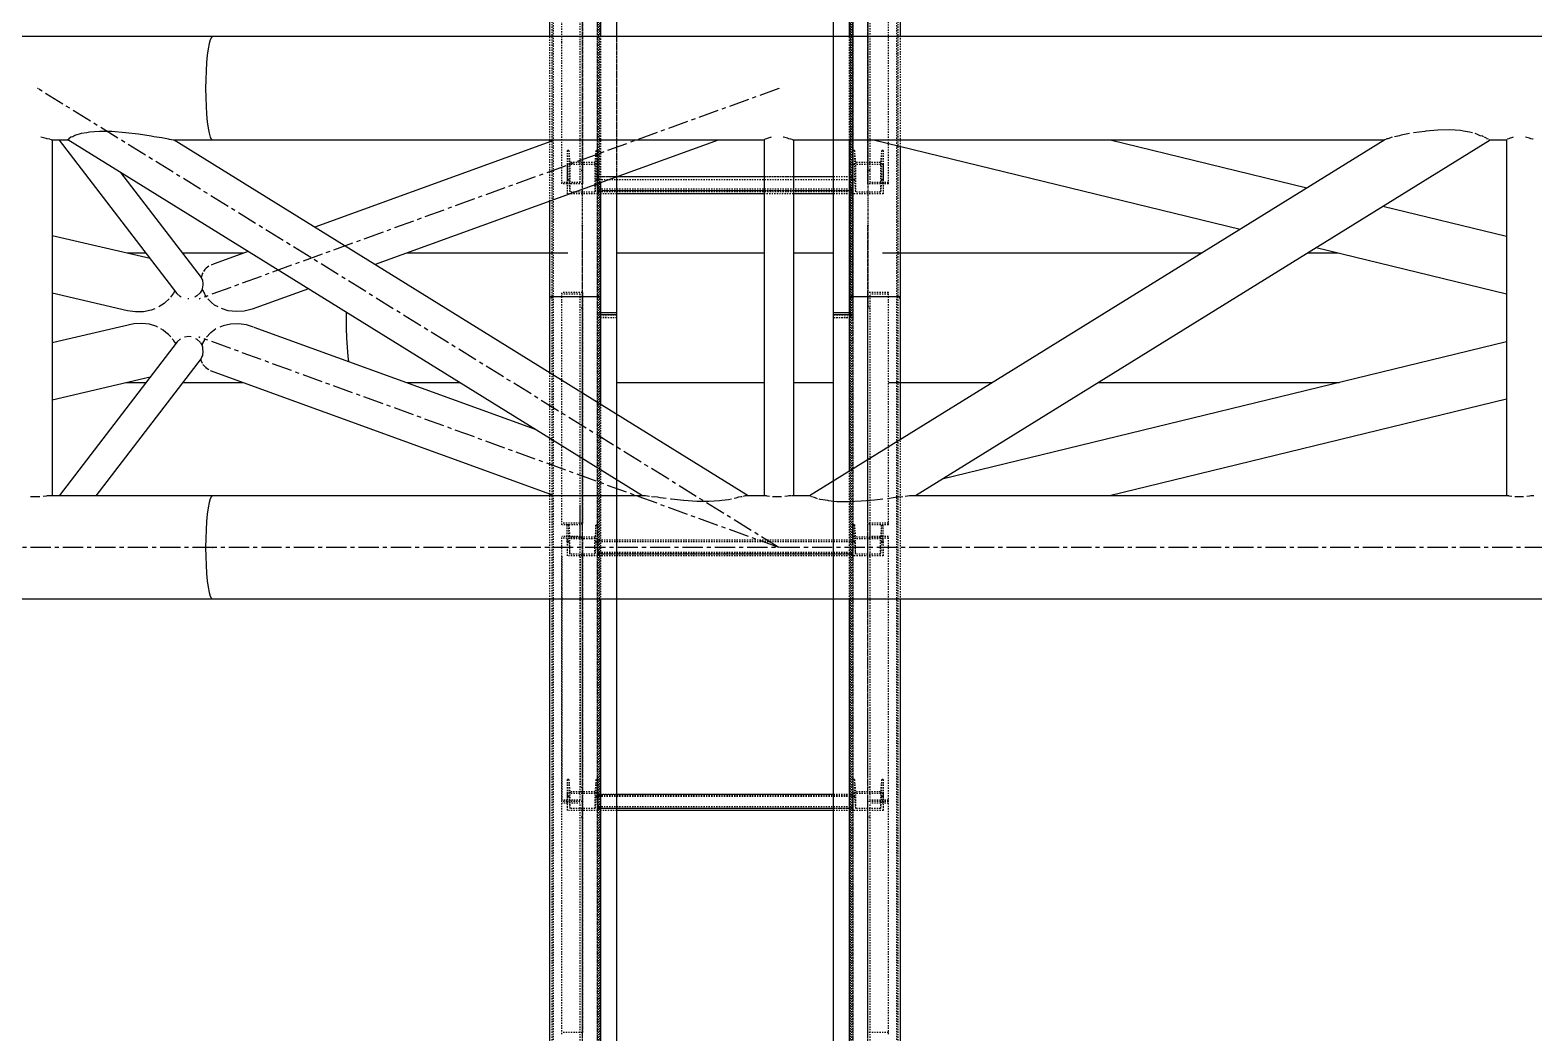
# Model space of a CAD drawing. Header units: millimetres. Extents: x 5143 to 30813, y 232 to 21408.
# Drawn here: x 10382 to 10972, y 13820 to 14213 of the extents above; entities that cross this region are included whole.
import ezdxf

# ---------------------------------------------------------------- set-up
doc = ezdxf.new("R2010")
doc.units = ezdxf.units.MM
doc.header["$LTSCALE"] = 0.25
for name, pattern in [('CENTER', [50.8, 31.75, -6.35, 6.35, -6.35]), ('XKITLINE00', [0]), ('XKITLINE02', [4, 2, -2]), ('XKITLINE03', [6, 3, -1, 1, -1])]:
    doc.linetypes.add(name, pattern=pattern)

msp = doc.modelspace()

# ---------------------------------------------------------------- linework, layer by layer
at = {"color": 1, "linetype": 'XKITLINE03'}
for p, q in [((10599, 14104.66), (10599, 15770.92)), ((10711, 14104.66), (10710.99, 15770.92)), ((10605, 14100.27), (10605, 15740.27)), ((10705, 15740.27), (10705, 14100.27)), ((10599.01, 14260.42), (10599.01, 14152.89)), ((10710.99, 14152.89), (10710.99, 14260.42)), ((10605.02, 14160.47), (10605.02, 14148.91)), ((10705, 14148.91), (10705, 14160.47)), ((10705, 14150.15), (10605.02, 14150.15)), ((10599, 12460.22), (10599, 14136.58)), ((10711, 12460.22), (10710.99, 14136.58)), ((10599.01, 14110.24), (10599.01, 14019.79)), ((10710.99, 14019.79), (10710.99, 14110.24)), ((10605, 12460.27), (10605, 14100.27)), ((10705, 14100.27), (10705, 12460.27)), ((10599.01, 14013.98), (10599.01, 13910.64)), ((10605.02, 14013.62), (10605.02, 14007.01)), ((10705, 14007.01), (10705, 14013.62)), ((10710.99, 13910.64), (10710.99, 14013.98)), ((10705, 14007.72), (10605.02, 14007.72)), ((10599.01, 13910.64), (10599.01, 13820.13)), ((10605.02, 13913.8), (10605.02, 13907.18)), ((10705, 13907.18), (10705, 13913.8)), ((10710.99, 13820.13), (10710.99, 13910.64)), ((10705, 13907.89), (10605.02, 13907.89))]:
    msp.add_line(p, q, dxfattribs=at)
at = {"color": 3, "linetype": 'XKITLINE02'}
for p, q in [((10587.15, 14108.01), (10587.15, 15752.41)), ((10587.68, 14108.55), (10587.68, 15753.25)), ((10604.92, 14108.55), (10604.92, 15753.25)), ((10605.45, 14108.01), (10605.45, 15752.41)), ((10704.55, 14108.01), (10704.54, 15752.41)), ((10705.08, 14108.55), (10705.07, 15753.25)), ((10722.31, 14108.55), (10722.31, 15753.25)), ((10722.85, 14108.01), (10722.84, 15752.41)), ((10605, 14100.27), (10605, 15742.34)), ((10605.85, 14100.42), (10605.85, 15742.2)), ((10612.5, 14102.25), (10612.5, 15742.25)), ((10704.15, 14100.42), (10704.15, 15742.2)), ((10705, 14100.27), (10705, 15742.34)), ((10606.3, 14153.32), (10606.3, 15706.31)), ((10723.69, 14167.42), (10723.69, 15692.58)), ((10697.5, 14102.34), (10697.5, 15676.38)), ((10704.15, 15668.71), (10704.15, 14100.42)), ((10705, 15669.24), (10705, 14100.27)), ((10598.21, 14208.24), (10598.21, 14265.63)), ((10599.01, 14186.75), (10599.01, 14265.63)), ((10710.99, 14152.89), (10710.99, 14265.63)), ((10711.79, 14153.41), (10711.79, 14265.63)), ((10591.01, 14208.24), (10591.01, 14260.94)), ((10718.99, 14152.89), (10718.99, 14260.94)), ((10586.3, 14169.97), (10586.3, 14210.57)), ((10606.3, 14153.32), (10606.3, 14210.57)), ((10612.5, 14155.57), (10612.5, 14210.57)), ((10697.5, 14169.97), (10697.5, 14210.57)), ((10703.69, 14169.97), (10703.69, 14210.57)), ((10723.69, 14167.42), (10723.69, 14210.57)), ((10591.01, 14152.89), (10591.01, 14208.24)), ((10598.21, 14153.41), (10598.21, 14208.24)), ((10599.01, 14152.89), (10599.01, 14208.24)), ((10586.3, 14146.06), (10586.3, 14169.33)), ((10593.7, 14165.94), (10593.02, 14165.94)), ((10593.02, 14165.94), (10593.02, 14160.47)), ((10593.02, 14165.94), (10593.02, 14154.38)), ((10593.7, 14165.94), (10594.08, 14161.17)), ((10593.7, 14165.94), (10593.7, 14154.38)), ((10604.34, 14165.94), (10603.95, 14161.17)), ((10605.02, 14165.94), (10604.34, 14165.94)), ((10604.34, 14165.94), (10604.34, 14154.38)), ((10605.02, 14165.94), (10605.02, 14160.47)), ((10605.02, 14165.94), (10605.02, 14154.38)), ((10705, 14154.38), (10705, 14165.94)), ((10705, 14165.94), (10705, 14160.47)), ((10705.68, 14165.94), (10705, 14165.94)), ((10705.68, 14165.94), (10705.68, 14154.38)), ((10705.68, 14165.94), (10706.06, 14161.17)), ((10716.32, 14165.94), (10715.93, 14161.17)), ((10716.32, 14165.94), (10716.32, 14154.38)), ((10717, 14165.94), (10716.32, 14165.94)), ((10717, 14165.94), (10717, 14154.38)), ((10717, 14165.94), (10717, 14160.47)), ((10605.02, 14160.47), (10593.02, 14160.47)), ((10593.02, 14160.47), (10593.02, 14148.91)), ((10603.95, 14161.17), (10594.08, 14161.17)), ((10594.08, 14161.17), (10594.08, 14149.61)), ((10599.01, 14158.09), (10598.21, 14158.09)), ((10603.95, 14161.17), (10603.95, 14149.61)), ((10605.02, 14148.91), (10605.02, 14160.47)), ((10705, 14148.91), (10705, 14160.47)), ((10717, 14160.47), (10705, 14160.47)), ((10706.06, 14161.17), (10706.06, 14149.61)), ((10715.93, 14161.17), (10706.06, 14161.17)), ((10711.79, 14158.09), (10710.99, 14158.09)), ((10715.93, 14161.17), (10715.93, 14149.61)), ((10717, 14160.47), (10717, 14148.91)), ((10598.21, 14153.41), (10591.01, 14153.41)), ((10599.01, 14152.89), (10591.01, 14152.89)), ((10593.7, 14154.38), (10593.02, 14154.38)), ((10593.02, 14154.38), (10593.02, 14148.91)), ((10593.7, 14154.38), (10594.08, 14149.61)), ((10604.34, 14154.38), (10603.95, 14149.61)), ((10605.02, 14154.38), (10604.34, 14154.38)), ((10605.02, 14148.91), (10605.02, 14155.62)), ((10612.65, 14155.62), (10605.02, 14155.62)), ((10705, 14155.55), (10605.02, 14155.55)), ((10705, 14154.45), (10605.02, 14154.45)), ((10605.02, 14154.38), (10605.02, 14148.91)), ((10705, 14154.38), (10605.02, 14154.38)), ((10705, 14150.74), (10605.02, 14150.74)), ((10681.74, 14155.62), (10670.34, 14155.62)), ((10705, 14155.62), (10697.5, 14155.62)), ((10705, 14148.91), (10705, 14155.62)), ((10705, 14154.38), (10705, 14148.91)), ((10705.68, 14154.38), (10705, 14154.38)), ((10705.68, 14154.38), (10706.06, 14149.61)), ((10718.99, 14152.89), (10710.99, 14152.89)), ((10718.99, 14153.41), (10711.79, 14153.41)), ((10716.32, 14154.38), (10715.93, 14149.61)), ((10717, 14154.38), (10716.32, 14154.38)), ((10717, 14154.38), (10717, 14148.91)), ((10605.02, 14148.91), (10593.02, 14148.91)), ((10603.95, 14149.61), (10594.08, 14149.61)), ((10612.5, 14150.15), (10605.02, 14150.15)), ((10705, 14149.72), (10605.02, 14149.72)), ((10612.5, 14148.91), (10605.02, 14148.91)), ((10681.74, 14150.15), (10670.34, 14150.15)), ((10681.74, 14148.91), (10670.34, 14148.91)), ((10705, 14150.15), (10697.5, 14150.15)), ((10705, 14148.91), (10697.5, 14148.91)), ((10717, 14148.91), (10705, 14148.91)), ((10715.93, 14149.61), (10706.06, 14149.61)), ((10591.01, 14108.62), (10591.01, 14110.24)), ((10599.01, 14110.24), (10591.01, 14110.24)), ((10598.21, 14109.62), (10591.01, 14109.62)), ((10598.21, 14017.22), (10598.21, 14109.62)), ((10599.01, 14013.65), (10599.01, 14110.24)), ((10710.99, 14013.65), (10710.99, 14110.24)), ((10718.99, 14110.24), (10710.99, 14110.24)), ((10711.79, 14013.65), (10711.79, 14109.62)), ((10718.99, 14109.62), (10711.79, 14109.62)), ((10718.99, 14019.18), (10718.99, 14110.24)), ((10586.3, 14108.01), (10586.3, 14108.62)), ((10587.15, 14108.01), (10586.3, 14108.01)), ((10587.15, 14108.01), (10586.3, 14108.01)), ((10587.68, 14108.55), (10587.15, 14108.01)), ((10587.68, 14108.55), (10587.15, 14108.01)), ((10587.15, 12464.01), (10587.15, 14108.01)), ((10587.68, 12464.27), (10587.68, 14108.55)), ((10604.92, 14108.55), (10587.68, 14108.55)), ((10604.92, 14108.55), (10587.68, 14108.55)), ((10591.01, 14019.18), (10591.01, 14108.62)), ((10599.01, 14104.09), (10598.21, 14104.09)), ((10604.92, 12464.27), (10604.92, 14108.55)), ((10604.92, 14108.55), (10605.45, 14108.01)), ((10604.92, 14108.55), (10605.45, 14108.01)), ((10605.45, 12464.01), (10605.45, 14108.01)), ((10606.3, 14108.01), (10605.45, 14108.01)), ((10606.3, 14108.01), (10605.45, 14108.01)), ((10606.3, 14108.01), (10606.3, 14108.62)), ((10704.54, 14108.01), (10703.69, 14108.01)), ((10703.7, 14108.01), (10703.7, 14108.62)), ((10704.55, 14108.01), (10703.7, 14108.01)), ((10705.07, 14108.55), (10704.54, 14108.01)), ((10704.55, 12464.01), (10704.54, 14108.01)), ((10705.08, 14108.55), (10704.55, 14108.01)), ((10705.08, 12464.27), (10705.07, 14108.55)), ((10722.31, 14108.55), (10705.07, 14108.55)), ((10722.31, 14108.55), (10705.08, 14108.55)), ((10711.79, 14104.09), (10710.99, 14104.09)), ((10722.31, 12464.27), (10722.31, 14108.55)), ((10722.31, 14108.55), (10722.84, 14108.01)), ((10722.31, 14108.55), (10722.85, 14108.01)), ((10722.85, 12464.01), (10722.84, 14108.01)), ((10723.69, 14108.01), (10722.84, 14108.01)), ((10723.7, 14108.01), (10722.85, 14108.01)), ((10723.7, 14108.01), (10723.7, 14108.62)), ((10606.3, 14102.34), (10605, 14102.34)), ((10605, 12460.27), (10605, 14101.46)), ((10606.3, 14101.46), (10605, 14101.46)), ((10612.5, 14100.27), (10605, 14100.27)), ((10612.5, 14100.27), (10605, 14100.27)), ((10606.3, 14102.2), (10605.85, 14102.2)), ((10612.5, 14101.41), (10605.85, 14101.37)), ((10605.85, 12460.36), (10605.85, 14101.37)), ((10612.5, 14100.36), (10605.85, 14100.42)), ((10612.5, 14100.32), (10605.85, 14100.36)), ((10612.5, 14102.25), (10612.5, 14102.34)), ((10612.5, 14100.27), (10612.5, 14101.46)), ((10612.5, 12461.41), (10612.5, 14101.41)), ((10612.5, 14100.36), (10612.5, 14100.27)), ((10697.5, 14102.25), (10697.5, 14102.34)), ((10697.5, 14101.46), (10697.5, 14101.41)), ((10697.5, 14100.27), (10697.5, 14101.46)), ((10704.15, 14101.37), (10697.5, 14101.41)), ((10704.15, 14100.42), (10697.5, 14100.36)), ((10704.15, 14100.36), (10697.5, 14100.32)), ((10697.5, 14100.32), (10697.5, 14100.27)), ((10705, 14100.27), (10697.5, 14100.27)), ((10705, 14100.27), (10697.5, 14100.27)), ((10705, 14102.34), (10703.69, 14102.34)), ((10704.15, 14102.2), (10703.69, 14102.2)), ((10705, 14101.46), (10703.69, 14101.46)), ((10704.15, 14101.37), (10704.15, 14100.36)), ((10704.15, 12460.36), (10704.15, 14101.37)), ((10705, 14101.46), (10705, 14100.27)), ((10705, 12460.27), (10705, 14101.46)), ((10586.3, 14031.23), (10586.3, 14078.7)), ((10606.3, 12512.75), (10606.3, 14066.32)), ((10612.5, 13989.97), (10612.5, 14062.48)), ((10723.69, 12527.64), (10723.69, 14052.58)), ((10703.69, 13989.97), (10703.69, 14040.21)), ((10697.5, 12461.41), (10697.5, 14036.38)), ((10697.5, 13989.97), (10697.5, 14036.38)), ((10586.3, 13989.97), (10586.3, 14030.57)), ((10598.21, 14013.65), (10598.21, 14026.83)), ((10599.01, 14019.79), (10591.01, 14019.79)), ((10598.21, 14019.18), (10591.01, 14019.18)), ((10593.7, 14019.11), (10593.02, 14019.11)), ((10593.02, 14013.59), (10593.02, 14019.11)), ((10593.02, 14012.5), (10593.02, 14019.11)), ((10593.7, 14019.11), (10594.08, 14014.32)), ((10593.7, 14012.5), (10593.7, 14019.11)), ((10599.01, 14019.45), (10598.21, 14019.45)), ((10598.21, 13911.19), (10598.21, 14019.45)), ((10599.01, 14006.75), (10599.01, 14019.45)), ((10604.34, 14019.11), (10603.95, 14014.32)), ((10605.02, 14019.11), (10604.34, 14019.11)), ((10604.34, 14012.5), (10604.34, 14019.11)), ((10605.02, 14013.59), (10605.02, 14019.11)), ((10605.02, 14012.5), (10605.02, 14019.11)), ((10705, 14012.5), (10705, 14019.11)), ((10705, 14013.62), (10705, 14019.11)), ((10705.68, 14019.11), (10705, 14019.11)), ((10705.68, 14012.5), (10705.68, 14019.11)), ((10705.68, 14019.11), (10706.06, 14014.32)), ((10718.99, 14019.79), (10710.99, 14019.79)), ((10710.99, 13910.64), (10710.99, 14019.45)), ((10711.79, 14019.45), (10710.99, 14019.45)), ((10711.79, 13911.19), (10711.79, 14019.45)), ((10718.99, 14019.18), (10711.79, 14019.18)), ((10716.32, 14019.11), (10715.93, 14014.32)), ((10716.32, 14012.5), (10716.32, 14019.11)), ((10717, 14019.11), (10716.32, 14019.11)), ((10717, 14012.5), (10717, 14019.11)), ((10717, 14013.62), (10717, 14019.11)), ((10598.21, 14014.53), (10591.01, 14014.53)), ((10591.01, 13910.64), (10591.01, 14014.53)), ((10599.01, 14013.98), (10591.01, 14013.98)), ((10605.02, 14013.62), (10593.02, 14013.62)), ((10593.02, 14013.59), (10593.02, 14007.01)), ((10593.7, 14012.5), (10593.02, 14012.5)), ((10593.02, 14012.5), (10593.02, 14007.01)), ((10593.7, 14012.5), (10594.08, 14007.71)), ((10603.95, 14014.32), (10594.08, 14014.32)), ((10594.08, 14007.71), (10594.08, 14014.32)), ((10599.01, 14013.65), (10598.21, 14013.65)), ((10603.95, 14007.71), (10603.95, 14014.32)), ((10604.34, 14012.5), (10603.95, 14007.71)), ((10605.02, 14012.5), (10604.34, 14012.5)), ((10605.02, 14013.59), (10605.02, 14007.01)), ((10605.02, 14007.01), (10605.02, 14013.21)), ((10705, 14013.21), (10605.02, 14013.21)), ((10705, 14013.17), (10605.02, 14013.17)), ((10705, 14012.54), (10605.02, 14012.54)), ((10705, 14012.5), (10605.02, 14012.5)), ((10605.02, 14012.5), (10605.02, 14007.01)), ((10705, 14007.01), (10705, 14013.62)), ((10717, 14013.62), (10705, 14013.62)), ((10705, 14007.01), (10705, 14013.21)), ((10705, 14012.5), (10705, 14007.01)), ((10705.68, 14012.5), (10705, 14012.5)), ((10705.68, 14012.5), (10706.06, 14007.71)), ((10706.06, 14007.71), (10706.06, 14014.32)), ((10715.93, 14014.32), (10706.06, 14014.32)), ((10718.99, 14013.98), (10710.99, 14013.98)), ((10711.79, 14013.65), (10710.99, 14013.65)), ((10718.99, 14014.53), (10711.79, 14014.53)), ((10715.93, 14007.71), (10715.93, 14014.32)), ((10716.32, 14012.5), (10715.93, 14007.71)), ((10717, 14012.5), (10716.32, 14012.5)), ((10717, 14007.01), (10717, 14013.62)), ((10717, 14012.5), (10717, 14007.01)), ((10718.99, 13910.64), (10718.99, 14014.53)), ((10591.01, 14006.75), (10591.01, 13911.19)), ((10605.02, 14007.01), (10593.02, 14007.01)), ((10603.95, 14007.71), (10594.08, 14007.71)), ((10598.21, 14006.75), (10598.21, 13916.11)), ((10599.01, 13910.64), (10599.01, 14006.75)), ((10705, 14008.36), (10605.02, 14008.36)), ((10705, 14007.77), (10605.02, 14007.77)), ((10705, 14007.72), (10605.02, 14007.72)), ((10705, 14007.01), (10605.02, 14007.01)), ((10717, 14007.01), (10705, 14007.01)), ((10715.93, 14007.71), (10706.06, 14007.71)), ((10593.7, 13919.29), (10593.02, 13919.29)), ((10593.02, 13919.29), (10593.02, 13913.8)), ((10593.02, 13919.29), (10593.02, 13912.68)), ((10593.7, 13919.29), (10594.08, 13914.49)), ((10593.7, 13919.29), (10593.7, 13912.68)), ((10599.01, 13916.11), (10598.21, 13916.11)), ((10604.34, 13919.29), (10603.95, 13914.49)), ((10605.02, 13919.29), (10604.34, 13919.29)), ((10604.34, 13919.29), (10604.34, 13912.68)), ((10605.02, 13919.29), (10605.02, 13913.8)), ((10605.02, 13919.29), (10605.02, 13912.68)), ((10705, 13919.29), (10705, 13912.68)), ((10705, 13919.29), (10705, 13913.8)), ((10705.68, 13919.29), (10705, 13919.29)), ((10705.68, 13919.29), (10705.68, 13912.68)), ((10705.68, 13919.29), (10706.06, 13914.49)), ((10711.79, 13916.11), (10710.99, 13916.11)), ((10716.32, 13919.29), (10715.93, 13914.49)), ((10716.32, 13919.29), (10716.32, 13912.68)), ((10717, 13919.29), (10716.32, 13919.29)), ((10717, 13919.29), (10717, 13912.68)), ((10717, 13919.29), (10717, 13913.8)), ((10598.21, 13911.19), (10591.01, 13911.19)), ((10591.01, 13819.52), (10591.01, 13910.64)), ((10599.01, 13910.64), (10591.01, 13910.64)), ((10599.01, 13910.64), (10591.01, 13910.64)), ((10598.21, 13910.02), (10591.01, 13910.02)), ((10605.02, 13913.8), (10593.02, 13913.8)), ((10593.02, 13913.8), (10593.02, 13907.18)), ((10593.7, 13912.68), (10593.02, 13912.68)), ((10593.02, 13912.68), (10593.02, 13907.18)), ((10593.7, 13912.68), (10594.08, 13907.88)), ((10603.95, 13914.49), (10594.08, 13914.49)), ((10594.08, 13914.49), (10594.08, 13907.88)), ((10598.21, 13814), (10598.21, 13910.02)), ((10599.01, 13814), (10599.01, 13910.64)), ((10603.95, 13914.49), (10603.95, 13907.88)), ((10604.34, 13912.68), (10603.95, 13907.88)), ((10605.02, 13912.68), (10604.34, 13912.68)), ((10605.02, 13913.8), (10605.02, 13907.18)), ((10605.02, 13907.18), (10605.02, 13913.38)), ((10612.5, 13913.38), (10605.02, 13913.38)), ((10705, 13913.34), (10605.02, 13913.34)), ((10705, 13912.72), (10605.02, 13912.72)), ((10605.02, 13912.68), (10605.02, 13907.18)), ((10705, 13912.68), (10605.02, 13912.68)), ((10705, 13913.38), (10697.5, 13913.38)), ((10705, 13913.8), (10705, 13907.18)), ((10717, 13913.8), (10705, 13913.8)), ((10705, 13907.18), (10705, 13913.38)), ((10705, 13912.68), (10705, 13907.18)), ((10705.68, 13912.68), (10705, 13912.68)), ((10705.68, 13912.68), (10706.06, 13907.88)), ((10706.06, 13914.49), (10706.06, 13907.88)), ((10715.93, 13914.49), (10706.06, 13914.49)), ((10710.99, 13814), (10710.99, 13910.64)), ((10718.99, 13910.64), (10710.99, 13910.64)), ((10718.99, 13910.64), (10710.99, 13910.64)), ((10718.99, 13911.19), (10711.79, 13911.19)), ((10711.79, 13814), (10711.79, 13910.02)), ((10718.99, 13910.02), (10711.79, 13910.02)), ((10715.93, 13914.49), (10715.93, 13907.88)), ((10716.32, 13912.68), (10715.93, 13907.88)), ((10717, 13912.68), (10716.32, 13912.68)), ((10717, 13913.8), (10717, 13907.18)), ((10717, 13912.68), (10717, 13907.18)), ((10718.99, 13819.52), (10718.99, 13910.64)), ((10605.02, 13907.18), (10593.02, 13907.18)), ((10603.95, 13907.88), (10594.08, 13907.88)), ((10599.01, 13904.5), (10598.21, 13904.5)), ((10705, 13908.53), (10605.02, 13908.53)), ((10705, 13907.95), (10605.02, 13907.95)), ((10612.5, 13907.89), (10605.02, 13907.89)), ((10612.5, 13907.18), (10605.02, 13907.18)), ((10705, 13907.89), (10697.5, 13907.89)), ((10705, 13907.18), (10697.5, 13907.18)), ((10717, 13907.18), (10705, 13907.18)), ((10715.93, 13907.88), (10706.06, 13907.88)), ((10711.79, 13904.5), (10710.99, 13904.5)), ((10599.01, 13820.13), (10591.01, 13820.13)), ((10718.99, 13820.13), (10710.99, 13820.13))]:
    msp.add_line(p, q, dxfattribs=at)
at = {"color": 7, "linetype": 'XKITLINE00'}
for p, q in [((10723.69, 14210.57), (10723.69, 14699.66)), ((10703.69, 14210.57), (10703.69, 14682.91)), ((10697.5, 14210.57), (10697.5, 14677.72)), ((10612.5, 14210.57), (10612.5, 14606.55)), ((10606.3, 14210.57), (10606.3, 14601.36)), ((10586.3, 14210.57), (10586.3, 14584.62)), ((10586.3, 14169.33), (10586.3, 14169.97)), ((10697.5, 14102.34), (10697.5, 14169.97)), ((10703.7, 14108.62), (10703.69, 14169.97)), ((10723.7, 14108.62), (10723.69, 14167.42)), ((10606.3, 14108.62), (10606.3, 14153.32)), ((10612.5, 14102.34), (10612.5, 14155.57)), ((10670.34, 14155.62), (10612.65, 14155.62)), ((10697.5, 14155.62), (10681.74, 14155.62)), ((10586.3, 14108.62), (10586.3, 14146.06)), ((10670.34, 14150.15), (10612.5, 14150.15)), ((10670.34, 14148.91), (10612.5, 14148.91)), ((10697.5, 14150.15), (10681.74, 14150.15)), ((10697.5, 14148.91), (10681.74, 14148.91)), ((10586.3, 14078.7), (10586.3, 14108.62)), ((10606.3, 14108.62), (10586.3, 14108.62)), ((10606.3, 14108.62), (10586.3, 14108.62)), ((10606.3, 14066.32), (10606.3, 14108.62)), ((10703.69, 14040.21), (10703.69, 14108.62)), ((10723.69, 14108.62), (10703.69, 14108.62)), ((10723.7, 14108.62), (10703.7, 14108.62)), ((10723.69, 14052.58), (10723.69, 14108.62)), ((10612.5, 14102.34), (10606.3, 14102.34)), ((10612.5, 14102.25), (10606.3, 14102.2)), ((10612.5, 14101.46), (10606.3, 14101.46)), ((10612.5, 14102.34), (10612.5, 14102.25)), ((10612.5, 14101.46), (10612.5, 14102.25)), ((10612.5, 14062.48), (10612.5, 14101.46)), ((10697.5, 14101.46), (10697.5, 14102.34)), ((10703.69, 14102.34), (10697.5, 14102.34)), ((10703.69, 14102.2), (10697.5, 14102.25)), ((10703.69, 14101.46), (10697.5, 14101.46)), ((10697.5, 14036.38), (10697.5, 14101.46)), ((10586.3, 14030.57), (10586.3, 14031.23)), ((10586.3, 13615.93), (10586.3, 13989.97)), ((10606.3, 13599.18), (10606.3, 13989.97)), ((10612.5, 13594), (10612.5, 13989.97)), ((10697.5, 13522.82), (10697.5, 13989.97)), ((10703.69, 13517.63), (10703.69, 13989.97)), ((10723.69, 13500.89), (10723.69, 13989.97)), ((10697.5, 13913.38), (10612.5, 13913.38)), ((10697.5, 13907.89), (10612.5, 13907.89)), ((10697.5, 13907.18), (10612.5, 13907.18))]:
    msp.add_line(p, q, dxfattribs=at)
at = {"color": 8, "linetype": 'XKITLINE00'}
for p, q in [((10454.1, 14210.57), (10137.23, 14210.57)), ((10453.61, 14210.27), (10453.14, 14209.35)), ((10453.61, 14210.27), (10453.14, 14209.35)), ((10454.1, 14210.57), (10453.61, 14210.27)), ((10454.1, 14210.57), (10453.61, 14210.27)), ((11718.96, 14210.57), (10454.1, 14210.57)), ((10452.3, 14205.83), (10451.95, 14203.32)), ((10452.7, 14207.86), (10452.3, 14205.83)), ((10453.14, 14209.35), (10452.7, 14207.86)), ((10453.14, 14209.35), (10452.7, 14207.86)), ((10451.67, 14200.42), (10451.47, 14197.22)), ((10451.95, 14203.32), (10451.67, 14200.42)), ((10451.34, 14193.8), (10451.3, 14190.27)), ((10451.47, 14197.22), (10451.34, 14193.8)), ((10451.3, 14190.27), (10451.34, 14186.75)), ((10451.34, 14186.75), (10451.47, 14183.33)), ((10451.47, 14183.33), (10451.67, 14180.12)), ((10451.67, 14180.12), (10451.95, 14177.23)), ((10451.95, 14177.23), (10452.3, 14174.72)), ((10452.3, 14174.72), (10452.7, 14172.69)), ((10387.23, 14171.05), (10386.76, 14171.11)), ((10388.82, 14170.69), (10387.23, 14171.05)), ((10389.17, 14170.55), (10388.82, 14170.69)), ((10390.08, 14170.38), (10389.17, 14170.55)), ((10390.17, 14170.35), (10390.08, 14170.38)), ((10390.89, 14170.1), (10390.45, 14170.25)), ((10390.89, 14170.1), (10391.01, 14169.98)), ((10391.17, 14169.99), (10391.01, 14169.98)), ((10391.17, 14169.99), (10391.14, 14170)), ((10391.17, 14169.99), (10391.17, 14030.57)), ((10397.52, 14169.97), (10391.17, 14169.97)), ((10393.87, 14169.97), (10440.04, 14109.81)), ((10397.66, 14170.32), (10397.29, 14170.12)), ((10622.55, 14030.57), (10397.29, 14170.12)), ((10398.49, 14171.1), (10397.61, 14170.48)), ((10397.61, 14170.48), (10397.66, 14170.32)), ((10399.24, 14171.31), (10398.49, 14171.1)), ((10400.06, 14171.86), (10399.24, 14171.31)), ((10402.47, 14172.57), (10400.06, 14171.86)), ((10404.74, 14172.88), (10402.47, 14172.57)), ((10405.73, 14173.11), (10404.74, 14172.88)), ((10409.73, 14173.42), (10405.73, 14173.11)), ((10414.51, 14173.34), (10409.73, 14173.42)), ((10419.83, 14172.88), (10414.51, 14173.34)), ((10425.01, 14172.3), (10419.83, 14172.88)), ((10430.01, 14171.52), (10425.01, 14172.3)), ((10430.98, 14171.31), (10430.01, 14171.52)), ((10434.08, 14170.86), (10430.98, 14171.31)), ((10436.73, 14170.32), (10434.08, 14170.86)), ((10437.17, 14170.27), (10436.73, 14170.32)), ((10438.77, 14170.01), (10437.17, 14170.27)), ((10438.94, 14169.93), (10438.77, 14170.01)), ((10454.1, 14169.97), (10438.84, 14169.97)), ((10438.91, 14169.97), (10438.94, 14169.93)), ((10664, 14030.57), (10438.97, 14169.97)), ((10452.7, 14172.69), (10453.14, 14171.2)), ((10452.7, 14172.69), (10453.14, 14171.2)), ((10453.14, 14171.2), (10453.61, 14170.28)), ((10453.14, 14171.2), (10453.61, 14170.28)), ((10454.1, 14169.97), (10453.61, 14170.28)), ((10454.1, 14169.97), (10453.61, 14170.28)), ((10670.34, 14169.97), (10454.1, 14169.97)), ((10588.06, 14169.97), (10494.06, 14135.85)), ((10652.19, 14169.97), (10517.75, 14121.17)), ((10670.49, 14170.25), (10670.34, 14170.11)), ((10670.34, 14170.11), (10670.34, 14030.57)), ((10670.62, 14170.39), (10670.59, 14170.35)), ((10671.2, 14170.56), (10670.62, 14170.39)), ((10671.43, 14170.7), (10671.2, 14170.56)), ((10672.69, 14171.07), (10671.43, 14170.7)), ((10673.01, 14171.11), (10672.69, 14171.07)), ((10677.81, 14171.1), (10677.75, 14171.11)), ((10679.39, 14170.75), (10677.81, 14171.1)), ((10679.9, 14170.56), (10679.39, 14170.75)), ((10680.66, 14170.42), (10679.9, 14170.56)), ((10680.86, 14170.35), (10680.66, 14170.42)), ((10681.47, 14170.15), (10681.15, 14170.25)), ((10681.47, 14170.15), (10681.62, 14169.98)), ((10681.74, 14169.99), (10681.62, 14169.98)), ((10681.74, 14169.99), (10681.66, 14170)), ((10681.74, 14169.99), (10681.74, 14030.57)), ((10913.47, 14169.97), (10681.74, 14169.97)), ((10913.64, 14170.08), (10688.12, 14030.57)), ((10856.96, 14135.02), (10713.19, 14169.97)), ((10954.98, 14169.99), (10729.61, 14030.57)), ((10883.11, 14151.2), (10805.88, 14169.97)), ((10913.98, 14170.25), (10913.64, 14170.08)), ((10914.42, 14170.47), (10914.18, 14170.35)), ((10914.82, 14170.56), (10914.42, 14170.47)), ((10916.55, 14171.11), (10914.82, 14170.56)), ((10919.42, 14171.73), (10917.42, 14171.31)), ((10920.06, 14171.91), (10919.42, 14171.73)), ((10923.28, 14172.55), (10920.06, 14171.91)), ((10929.27, 14173.44), (10924.9, 14172.85)), ((10929.72, 14173.47), (10929.27, 14173.44)), ((10934.36, 14173.95), (10929.72, 14173.47)), ((10939.11, 14174.06), (10934.36, 14173.95)), ((10943.26, 14173.74), (10939.11, 14174.06)), ((10944.51, 14173.47), (10943.26, 14173.74)), ((10946.82, 14173.15), (10944.51, 14173.47)), ((10947.98, 14172.85), (10946.82, 14173.15)), ((10949.72, 14172.39), (10949.11, 14172.55)), ((10951.02, 14171.73), (10949.72, 14172.39)), ((10951.87, 14171.52), (10951.02, 14171.73)), ((10952.33, 14171.31), (10951.87, 14171.52)), ((10953.48, 14170.79), (10952.77, 14171.11)), ((10953.48, 14170.79), (10953.65, 14170.56)), ((10954.33, 14170.35), (10953.65, 14170.56)), ((10954.58, 14170.25), (10954.75, 14169.98)), ((10954.98, 14169.99), (10954.75, 14169.98)), ((10954.98, 14169.99), (10954.96, 14170)), ((10961.33, 14169.97), (10954.96, 14169.97)), ((10961.47, 14170.25), (10961.33, 14170.11)), ((10961.33, 14170.11), (10961.33, 14030.57)), ((10961.61, 14170.39), (10961.57, 14170.35)), ((10962.19, 14170.56), (10961.61, 14170.39)), ((10962.42, 14170.7), (10962.19, 14170.56)), ((10963.68, 14171.07), (10962.42, 14170.7)), ((10963.97, 14171.11), (10963.68, 14171.07)), ((10968.79, 14171.11), (10968.78, 14171.11)), ((10970.38, 14170.76), (10968.79, 14171.11)), ((10970.89, 14170.56), (10970.38, 14170.76)), ((10971.64, 14170.42), (10970.89, 14170.56)), ((10971.85, 14170.35), (10971.64, 14170.42)), ((10417.95, 14157.32), (10449.53, 14116.16)), ((10961.33, 14132.18), (10912.89, 14143.95)), ((10429.51, 14123.53), (10391.17, 14132.51)), ((10961.33, 14109.64), (10886.74, 14127.77)), ((10427.86, 14125.67), (10420.36, 14125.67)), ((10466.03, 14125.67), (10442.23, 14125.67)), ((10454.63, 14121.53), (10453.5, 14121.03)), ((10467.92, 14126.36), (10454.63, 14121.53)), ((10593.3, 14125.67), (10530.16, 14125.67)), ((10605, 14125.67), (10604.73, 14125.67)), ((10670.34, 14125.67), (10612.5, 14125.67)), ((10697.5, 14125.67), (10681.74, 14125.67)), ((10705.28, 14125.67), (10705, 14125.67)), ((10841.85, 14125.67), (10716.71, 14125.67)), ((10895.38, 14125.67), (10883.34, 14125.67)), ((10449.53, 14116.16), (10449.56, 14116.12)), ((10449.56, 14116.12), (10449.85, 14115.43)), ((10449.85, 14116.94), (10449.58, 14116.07)), ((10449.96, 14117.6), (10449.85, 14116.94)), ((10449.85, 14115.43), (10450.03, 14115.03)), ((10450.2, 14117.99), (10449.96, 14117.6)), ((10451, 14119.28), (10450.51, 14118.49)), ((10451.58, 14119.74), (10451, 14119.28)), ((10452.53, 14120.59), (10451.58, 14119.74)), ((10452.58, 14120.61), (10452.53, 14120.59)), ((10420.69, 14103.11), (10391.17, 14110.02)), ((10438.69, 14110), (10437.57, 14108.46)), ((10439.21, 14110.89), (10438.69, 14110)), ((10441.26, 14108.66), (10440.04, 14109.81)), ((10448.98, 14110.02), (10447.86, 14108.91)), ((10449.12, 14110.15), (10448.98, 14110.02)), ((10449.9, 14111.47), (10449.12, 14110.15)), ((10449.99, 14111.65), (10449.96, 14111.58)), ((10450.15, 14113.32), (10449.99, 14111.65)), ((10450, 14111.5), (10450.05, 14111.3)), ((10450.03, 14115.03), (10450.18, 14113.49)), ((10450.05, 14111.3), (10450.69, 14110.18)), ((10450.18, 14113.49), (10450.15, 14113.32)), ((10450.69, 14110.18), (10451.15, 14109.12)), ((10491.62, 14111.68), (10469.56, 14103.68)), ((10431.38, 14103.89), (10429.95, 14103.31)), ((10435.04, 14105.99), (10432.97, 14104.6)), ((10435.26, 14106.22), (10435.04, 14105.99)), ((10437.03, 14107.77), (10435.26, 14106.22)), ((10441.69, 14108.46), (10441.26, 14108.66)), ((10444.54, 14107.75), (10444.3, 14107.77)), ((10444.68, 14107.77), (10444.54, 14107.75)), ((10447.86, 14108.91), (10447.01, 14108.46)), ((10451.15, 14109.12), (10451.65, 14108.48)), ((10452.19, 14107.81), (10452.76, 14107.1)), ((10453.67, 14106.39), (10452.76, 14107.1)), ((10454.83, 14105.35), (10453.67, 14106.39)), ((10456.16, 14104.63), (10454.83, 14105.35)), ((10460.19, 14103.12), (10457.55, 14103.92)), ((10469.56, 14103.68), (10466.46, 14102.95)), ((10423.16, 14097.96), (10391.17, 14090.47)), ((10423.79, 14102.63), (10420.69, 14103.11)), ((10426.24, 14098.14), (10423.16, 14097.96)), ((10426.92, 14102.7), (10423.79, 14102.63)), ((10429.28, 14097.78), (10426.24, 14098.14)), ((10429.95, 14103.31), (10426.92, 14102.7)), ((10432.13, 14096.89), (10429.28, 14097.78)), ((10461.12, 14097.88), (10458.16, 14097.24)), ((10463.29, 14102.76), (10460.19, 14103.12)), ((10464.24, 14097.98), (10461.12, 14097.88)), ((10466.46, 14102.95), (10463.29, 14102.76)), ((10467.36, 14097.54), (10464.24, 14097.98)), ((10470.03, 14096.67), (10467.36, 14097.54)), ((10506.45, 14102.5), (10506.43, 14100.27)), ((10506.43, 14100.27), (10506.47, 14096.3)), ((10432.49, 14096.69), (10432.13, 14096.89)), ((10434.63, 14095.52), (10433.77, 14095.99)), ((10435.76, 14094.53), (10434.63, 14095.52)), ((10436.79, 14093.76), (10435.76, 14094.53)), ((10436.79, 14093.76), (10437.63, 14092.81)), ((10438.23, 14092.13), (10438.58, 14091.73)), ((10438.58, 14091.73), (10439.11, 14090.73)), ((10441.41, 14092.09), (10440.19, 14090.93)), ((10441.51, 14092.13), (10441.41, 14092.09)), ((10444.69, 14093), (10442.96, 14092.8)), ((10445.67, 14092.81), (10444.69, 14093)), ((10448.01, 14091.83), (10447.43, 14092.13)), ((10449.11, 14090.73), (10448.01, 14091.83)), ((10451.15, 14092.1), (10450.26, 14090.59)), ((10453.2, 14094.39), (10451.62, 14092.79)), ((10453.29, 14094.5), (10453.2, 14094.39)), ((10455.32, 14095.96), (10453.29, 14094.5)), ((10458.16, 14097.24), (10456.85, 14096.67)), ((10580.67, 14056.52), (10470.32, 14096.58)), ((10506.47, 14096.3), (10506.6, 14092.43)), ((10506.6, 14092.43), (10506.81, 14088.74)), ((10440.19, 14090.93), (10393.87, 14030.57)), ((10439.11, 14090.73), (10439.56, 14090.11)), ((10449.27, 14090.58), (10449.11, 14090.73)), ((10449.27, 14090.58), (10449.77, 14089.72)), ((10449.77, 14089.72), (10450.02, 14088.93)), ((10450.17, 14090.46), (10449.83, 14089.54)), ((10450.02, 14088.93), (10450.1, 14088.05)), ((10450.21, 14087.09), (10450.08, 14085.75)), ((10450.11, 14087.94), (10450.18, 14087.27)), ((10450.26, 14090.59), (10450.17, 14090.46)), ((10450.18, 14087.27), (10450.21, 14087.09)), ((10506.81, 14088.74), (10507.1, 14085.34)), ((10961.33, 14090.85), (10740.07, 14037.05)), ((10449.56, 14084.42), (10408.24, 14030.57)), ((10449.35, 14084.14), (10449.37, 14083.97)), ((10449.37, 14083.97), (10449.47, 14083.79)), ((10449.47, 14083.79), (10449.95, 14082.6)), ((10449.88, 14085.15), (10449.56, 14084.42)), ((10450.06, 14085.55), (10449.88, 14085.15)), ((10450.07, 14085.66), (10450.06, 14085.55)), ((10450.19, 14082.09), (10451.22, 14080.96)), ((10451.22, 14080.96), (10451.46, 14080.65)), ((10452.56, 14079.97), (10451.46, 14080.65)), ((10507.1, 14085.34), (10507.36, 14083.13)), ((10429.56, 14077.09), (10391.17, 14068.1)), ((10427.86, 14074.87), (10420.02, 14074.87)), ((10466.08, 14074.87), (10442.23, 14074.87)), ((10453.26, 14079.53), (10453.24, 14079.54)), ((10588.11, 14030.57), (10453.26, 14079.53)), ((10551.04, 14074.87), (10530.11, 14074.87)), ((10605, 14074.87), (10604.73, 14074.87)), ((10670.34, 14074.87), (10612.5, 14074.87)), ((10697.5, 14074.87), (10681.74, 14074.87)), ((10705.28, 14074.87), (10705, 14074.87)), ((10759.73, 14074.87), (10718.99, 14074.87)), ((10895.7, 14074.87), (10801.22, 14074.87)), ((10961.33, 14068.44), (10805.62, 14030.57)), ((10383.71, 14030.11), (10382.68, 14030.18)), ((10385.47, 14030.12), (10383.71, 14030.11)), ((10386.32, 14030.18), (10385.47, 14030.12)), ((10388.82, 14030.45), (10387.63, 14030.29)), ((10389.16, 14030.52), (10388.82, 14030.45)), ((10390.08, 14030.54), (10389.16, 14030.52)), ((10390.38, 14030.54), (10390.08, 14030.54)), ((10454.1, 14030.57), (10390.54, 14030.57)), ((10452.69, 14027.86), (10452.29, 14025.83)), ((10453.14, 14029.35), (10452.69, 14027.86)), ((10453.14, 14029.35), (10452.7, 14027.86)), ((10453.61, 14030.27), (10453.14, 14029.35)), ((10453.61, 14030.27), (10453.14, 14029.35)), ((10454.1, 14030.57), (10453.61, 14030.27)), ((10454.1, 14030.57), (10453.61, 14030.27)), ((10622.93, 14030.57), (10454.1, 14030.57)), ((10623.48, 14030.55), (10623.08, 14030.55)), ((10623.72, 14030.55), (10623.48, 14030.55)), ((10625.38, 14030.29), (10623.72, 14030.55)), ((10628.42, 14029.95), (10626.13, 14030.19)), ((10629.45, 14029.76), (10628.42, 14029.95)), ((10631.92, 14029.44), (10629.45, 14029.76)), ((10633.96, 14029.17), (10633.52, 14029.22)), ((10638.65, 14028.75), (10633.96, 14029.17)), ((10638.79, 14028.73), (10638.65, 14028.75)), ((10643.91, 14028.35), (10638.79, 14028.73)), ((10648.65, 14028.3), (10643.91, 14028.35)), ((10652.77, 14028.58), (10648.65, 14028.3)), ((10653.72, 14028.75), (10652.77, 14028.58)), ((10656.32, 14029.01), (10653.72, 14028.75)), ((10657.42, 14029.22), (10656.32, 14029.01)), ((10659.17, 14029.56), (10658.52, 14029.44)), ((10660.24, 14029.95), (10659.17, 14029.56)), ((10661.31, 14030.09), (10660.24, 14029.95)), ((10661.69, 14030.19), (10661.31, 14030.09)), ((10662.84, 14030.48), (10662.12, 14030.29)), ((10662.94, 14030.55), (10662.84, 14030.48)), ((10663.64, 14030.55), (10662.94, 14030.55)), ((10670.47, 14030.57), (10663.74, 14030.57)), ((10670.62, 14030.54), (10670.52, 14030.54)), ((10671.2, 14030.53), (10670.62, 14030.54)), ((10671.43, 14030.44), (10671.2, 14030.53)), ((10672.38, 14030.29), (10671.43, 14030.44)), ((10674.28, 14030.13), (10673.56, 14030.18)), ((10676.04, 14030.12), (10674.28, 14030.13)), ((10677.06, 14030.18), (10676.04, 14030.12)), ((10679.39, 14030.41), (10678.38, 14030.29)), ((10679.9, 14030.53), (10679.39, 14030.41)), ((10680.66, 14030.54), (10679.9, 14030.53)), ((10681.05, 14030.54), (10680.66, 14030.54)), ((10688.17, 14030.57), (10681.21, 14030.57)), ((10688.19, 14030.53), (10688.14, 14030.54)), ((10688.44, 14030.53), (10688.19, 14030.53)), ((10688.7, 14030.29), (10688.44, 14030.53)), ((10690.08, 14029.87), (10688.86, 14030.18)), ((10690.23, 14029.74), (10690.08, 14029.87)), ((10691.23, 14029.42), (10690.23, 14029.74)), ((10692.22, 14029.11), (10691.91, 14029.21)), ((10695.2, 14028.64), (10692.22, 14029.11)), ((10695.52, 14028.62), (10695.2, 14028.64)), ((10698.8, 14028.23), (10695.52, 14028.62)), ((10703.23, 14028.15), (10698.8, 14028.23)), ((10708.3, 14028.4), (10703.23, 14028.15)), ((10710.35, 14028.62), (10708.3, 14028.4)), ((10713.54, 14028.85), (10710.35, 14028.62)), ((10716.78, 14029.21), (10713.54, 14028.85)), ((10721.68, 14029.87), (10718.69, 14029.42)), ((10723.07, 14029.99), (10721.68, 14029.87)), ((10724.65, 14030.18), (10723.07, 14029.99)), ((10726.53, 14030.4), (10725.6, 14030.29)), ((10727.27, 14030.53), (10726.53, 14030.4)), ((10728.66, 14030.55), (10727.27, 14030.53)), ((10961.46, 14030.57), (10728.82, 14030.57)), ((10961.61, 14030.54), (10961.51, 14030.54)), ((10962.19, 14030.53), (10961.61, 14030.54)), ((10962.42, 14030.45), (10962.19, 14030.53)), ((10963.38, 14030.29), (10962.42, 14030.45)), ((10965.27, 14030.13), (10964.58, 14030.18)), ((10967.03, 14030.12), (10965.27, 14030.13)), ((10968.01, 14030.18), (10967.03, 14030.12)), ((10970.38, 14030.42), (10969.35, 14030.29)), ((10970.89, 14030.53), (10970.38, 14030.42)), ((10971.64, 14030.54), (10970.89, 14030.53)), ((10972.03, 14030.54), (10971.64, 14030.54)), ((10451.95, 14023.32), (10451.67, 14020.42)), ((10452.29, 14025.83), (10451.95, 14023.32)), ((10451.46, 14017.22), (10451.33, 14013.8)), ((10451.67, 14020.42), (10451.46, 14017.22)), ((10451.33, 14013.8), (10451.29, 14010.27)), ((10451.29, 14010.27), (10451.33, 14006.75)), ((10451.33, 14006.75), (10451.46, 14003.33)), ((10451.46, 14003.33), (10451.67, 14000.12)), ((10451.67, 14000.12), (10451.95, 13997.23)), ((10451.95, 13997.23), (10452.29, 13994.72)), ((10452.29, 13994.72), (10452.69, 13992.69)), ((10452.69, 13992.69), (10453.14, 13991.2)), ((10452.7, 13992.69), (10453.14, 13991.2)), ((10454.1, 13989.97), (10139.6, 13989.97)), ((10453.14, 13991.2), (10453.61, 13990.28)), ((10453.14, 13991.2), (10453.61, 13990.28)), ((10454.1, 13989.97), (10453.61, 13990.28)), ((10454.1, 13989.97), (10453.61, 13990.28)), ((11718.97, 13989.97), (10454.1, 13989.97))]:
    msp.add_line(p, q, dxfattribs=at)
at = {"color": 8, "linetype": 'CENTER'}
for p, q in [((10676.04, 14010.27), (10385.47, 14190.27)), ((10676.04, 14190.27), (10448.79, 14107.77)), ((10676.04, 14010.27), (10448.79, 14092.77)), ((10454.1, 14010.27), (9008.64, 14010.27)), ((11840, 14010.27), (10454.1, 14010.27))]:
    msp.add_line(p, q, dxfattribs=at)
at = {"color": 8, "linetype": 'XKITLINE00'}
for centre in [(10385.47, 14190.27), (10676.04, 14190.27), (10448.79, 14107.77), (10448.79, 14092.77), (10454.1, 14010.27), (10454.1, 14010.27), (10676.04, 14010.27), (10676.04, 14010.27)]:
    msp.add_circle(centre, 0.05, dxfattribs=at)
at = {"color": 1, "linetype": 'XKITLINE00'}
for centre in [(10605.02, 14160.47), (10705, 14160.47), (10599.01, 14152.89), (10710.99, 14152.89), (10605.02, 14150.15), (10605.02, 14148.91), (10705, 14150.15), (10705, 14148.91), (10599, 14136.58), (10710.99, 14136.58), (10599.01, 14110.24), (10710.99, 14110.24), (10599, 14104.66), (10711, 14104.66), (10605, 14100.27), (10605, 14100.27), (10705, 14100.27), (10705, 14100.27), (10599.01, 14019.79), (10710.99, 14019.79), (10599.01, 14013.98), (10605.02, 14013.62), (10705, 14013.62), (10710.99, 14013.98), (10605.02, 14007.72), (10605.02, 14007.01), (10705, 14007.72), (10705, 14007.01), (10599.01, 13910.64), (10599.01, 13910.64), (10605.02, 13913.8), (10705, 13913.8), (10710.99, 13910.64), (10710.99, 13910.64), (10605.02, 13907.89), (10605.02, 13907.18), (10705, 13907.89), (10705, 13907.18), (10599.01, 13820.13), (10710.99, 13820.13)]:
    msp.add_circle(centre, 0.05, dxfattribs=at)

doc.saveas('drawing.dxf')
